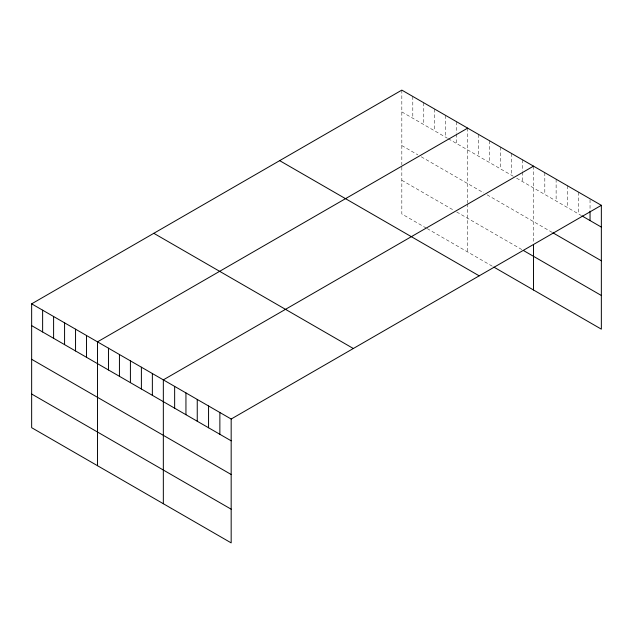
<?xml version="1.0" encoding="UTF-8"?>
<svg xmlns="http://www.w3.org/2000/svg" width="633" height="633" viewBox="0 0 633 633"><rect width="100%" height="100%" fill="white"/><g stroke="black" fill="none" stroke-linecap="round" stroke-linejoin="round"><path stroke-width="0.47" stroke-dasharray="3.17 2.37" d="M401.828 111.906L447.412 138.223M448.259 138.714L513.252 176.235M516.631 178.189L581.157 215.442M401.828 145.59L417.867 154.848M421.246 156.794L483.707 192.859M487.086 194.814L552.087 232.335M401.828 180.286L454.162 210.504M456.694 211.968L522.542 249.98M426.31 228.102L401.828 213.97L401.828 165.83M427.148 228.584L492.996 266.604M590.043 199.735L590.043 210.156M578.736 192.258L578.736 214.049M567.429 185.73L567.429 207.521M556.122 179.202L556.122 200.993M544.815 172.674L544.815 194.466M533.516 166.147L533.516 242.819M522.542 159.809L522.542 171.179M522.542 172.129L522.542 181.6M511.567 153.479L511.567 175.262M500.592 147.141L500.592 168.924M489.618 140.803L489.618 162.594M478.643 134.465L478.643 156.256M467.668 128.135L467.668 202.876M467.668 203.842L467.668 251.981M456.694 121.797L456.694 133.167M456.694 134.109L456.694 143.588M445.719 115.459L445.719 137.25M434.752 109.129L434.752 130.912M423.778 102.791L423.778 124.582M412.803 96.453L412.803 118.244M401.828 90.115L401.828 164.865"/><path stroke-width="0.95" d="M31.65 303.84L231.172 419.03L231.172 542.885L31.65 427.686L31.65 303.84L401.828 90.115L601.35 205.314L601.35 329.16L493.835 267.086M467.668 128.135L97.49 341.852L97.49 465.698M533.516 166.147L163.338 379.863L163.338 503.718M231.172 419.03L601.35 205.314M581.964 215.908L601.35 227.097M552.894 232.802L601.35 260.78M523.38 250.47L601.35 295.484M279.667 160.647L479.189 275.838M153.811 233.308L353.333 348.506M31.65 325.631L231.172 440.821M31.65 359.307L231.172 474.497M31.65 394.011L231.172 509.201M590.043 211.098L590.043 220.569M533.516 244.749L533.516 289.993M219.865 412.502L219.865 434.293M208.558 405.975L208.558 427.766M197.251 399.447L197.251 421.238M185.944 392.919L185.944 414.71M174.645 386.391L174.645 408.182M152.363 373.533L152.363 395.316M141.388 367.195L141.388 388.986M130.414 360.857L130.414 382.649M119.439 354.527L119.439 376.311M108.465 348.19L108.465 369.981M86.515 335.514L86.515 357.305M75.549 329.184L75.549 350.967M64.574 322.846L64.574 344.637M53.599 316.508L53.599 338.299M42.625 310.178L42.625 331.961"/></g></svg>
